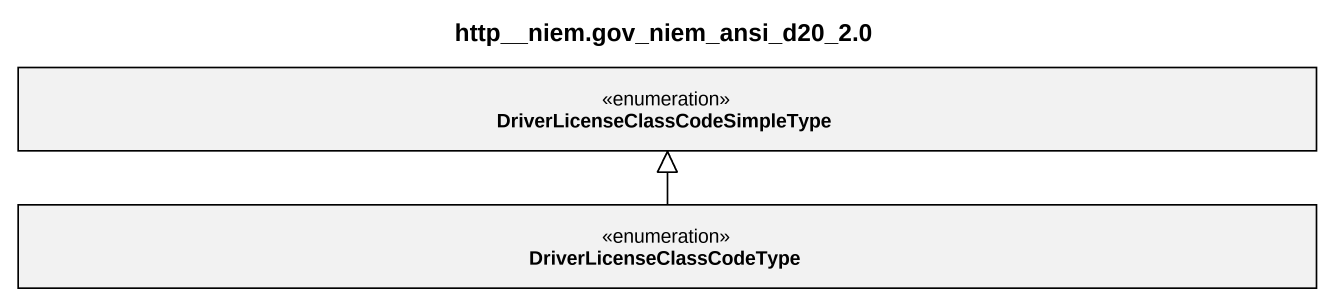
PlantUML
@startuml
title http__niem.gov_niem_ansi_d20_2.0
hide circle
hide empty members
enum "DriverLicenseClassCodeSimpleType" as DriverLicenseClassCodeSimple
enum DriverLicenseClassCodeType
DriverLicenseClassCodeType -up-|> DriverLicenseClassCodeSimple
@enduml
